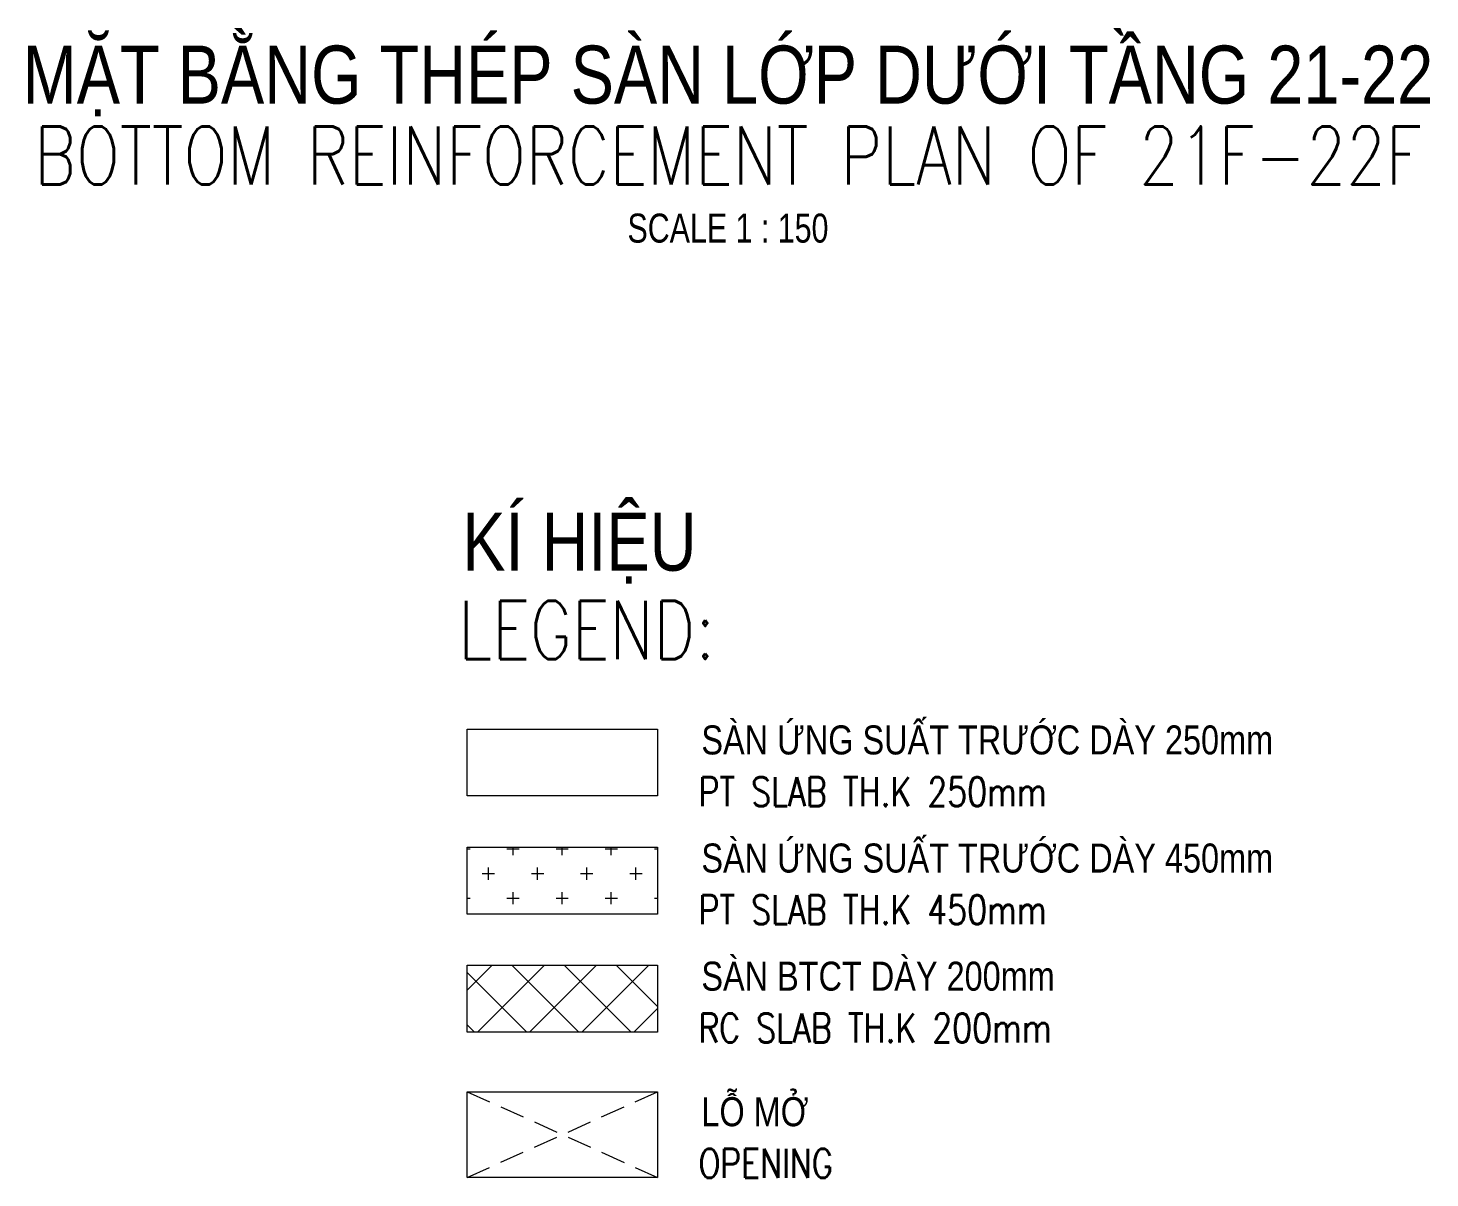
# Model space of a CAD drawing. Header units: millimetres. Extents: x 118516 to 587762, y -24154 to 50684.
# Drawn here: x 152526 to 170635, y -22764 to -7907 of the extents above; entities that cross this region are included whole.
import ezdxf
from ezdxf.enums import TextEntityAlignment as Align

# ---------------------------------------------------------------- set-up
doc = ezdxf.new("R2010")
doc.units = ezdxf.units.MM
doc.linetypes.add('DASHED2', pattern=[9.525, 6.35, -3.175])
for name, color, linetype, lineweight in [('NDC_S_ANNO', 7, 'Continuous', 20), ('NDC_S_ENG TEXT', 2, 'Continuous', 20), ('NDC_S_ENG TITLE', 3, 'Continuous', 20), ('NDC_S_HATCH MATERIAL', 8, 'Continuous', 13), ('NDC_S_OPENING', 9, 'DASHED2', 13), ('NDC_S_SLAB', 2, 'Continuous', 20), ('NDC_S_TEXT SYMBOL', 7, 'Continuous', 20), ('NDC_S_VN TEXT', 7, 'Continuous', 20), ('NDC_S_VN TITLE', 6, 'Continuous', 35)]:
    doc.layers.add(name, color=color, linetype=linetype, lineweight=lineweight)
doc.styles.add('$0$NDC_EN TXT', font='romans.shx', dxfattribs={"width": 0.8})
doc.styles.add('NDC_ANNO', font='', dxfattribs={"width": 0.8})
doc.styles.add('NDC_EN TXT', font='romans.shx', dxfattribs={"width": 0.8})
doc.styles.add('NDC_VIE TXT', font='arial.ttf', dxfattribs={"width": 0.8})
doc.styles.get('NDC_ANNO').set_extended_font_data('Dotum')

# ---------------------------------------------------------------- blocks, each defined once
blk = doc.blocks.new('Drawing name_symbol')
at = {"layer": 'NDC_S_ENG TITLE', "style": 'NDC_EN TXT', "width": 0.8}
blk.add_attdef('SECTDET1', text='', height=5, dxfattribs=at).set_placement((0, 1.01), align=Align.CENTER)
at = {"layer": 'NDC_S_TEXT SYMBOL', "lineweight": 25, "style": 'NDC_ANNO', "width": 0.8}
blk.add_attdef('SSCALE', text='', height=2.5, dxfattribs=at).set_placement((0, -4), align=Align.CENTER)
at = {"layer": 'NDC_S_VN TITLE', "style": 'NDC_VIE TXT', "width": 0.8}
blk.add_attdef('SECTDET2', text='', height=5, dxfattribs=at).set_placement((0, 7.97), align=Align.CENTER)

msp = doc.modelspace()

# ---------------------------------------------------------------- hatches: boundary and pattern name
at = {"layer": 'NDC_S_HATCH MATERIAL', "ltscale": 100}
h = msp.add_hatch(dxfattribs=at)
h.set_pattern_fill('CROSS', color=256, scale=50)
h.set_pattern_definition([(0, (-45759.22, -10259.27), (317.5, 317.5), [158.75, -476.25]), (90, (-45679.84, -10338.65), (-317.5, 317.5), [158.75, -476.25])])
h.paths.add_polyline_path([(158198.6, -18490.2), (158198.6, -19354.3), (160657, -19354.3), (160657, -18490.2)])
h = msp.add_hatch(dxfattribs=at)
h.set_pattern_fill('ANSI37', color=256, scale=150)
h.set_pattern_definition([(45, (-37681.4, -16184.8), (-336.7596, 336.7596), []), (135, (-37681.4, -16184.8), (-336.7596, -336.7596), [])])
h.paths.add_polyline_path([(158198.6, -20016.2), (158198.6, -20880.3), (160657, -20880.3), (160657, -20016.2)])

# ---------------------------------------------------------------- linework, layer by layer
at = {"layer": 'NDC_S_OPENING', "ltscale": 50}
for p, q in [((158198.6, -21649.7), (160657, -22757.9)), ((158198.6, -22757.9), (160657, -21649.7))]:
    msp.add_line(p, q, dxfattribs=at)
at = {"layer": 'NDC_S_SLAB'}
for points in [[(158198.6, -16964.2), (160657, -16964.2), (160657, -17828.3), (158198.6, -17828.3)], [(158198.6, -18490.2), (160657, -18490.2), (160657, -19354.3), (158198.6, -19354.3)], [(158198.6, -20016.2), (160657, -20016.2), (160657, -20880.3), (158198.6, -20880.3)], [(158198.6, -21649.7), (160657, -21649.7), (160657, -22757.9), (158198.6, -22757.9)]]:
    msp.add_lwpolyline(points, close=True, dxfattribs=at)

# ---------------------------------------------------------------- block references
at = {"layer": 'NDC_S_ANNO', "xscale": 150, "yscale": 150, "zscale": 150}
msp.add_blockref('Drawing name_symbol', (161567.1, -10079.2), dxfattribs=at).add_auto_attribs({'SECTDET1': 'BOTTOM REINFORCEMENT PLAN OF 21F-22F', 'SECTDET2': 'MẶT BẰNG THÉP SÀN LỚP DƯỚI TẦNG 21-22', 'SSCALE': 'SCALE 1 : 150'})

# ---------------------------------------------------------------- texts
at = {"layer": 'NDC_S_ENG TEXT', "style": '$0$NDC_EN TXT', "width": 0.8}
for s, height, p in [('LEGEND:', 750, (158084.2, -16059.5)), ('PT SLAB TH.K 250mm', 375, (161185.7, -17961)), ('PT SLAB TH.K 450mm', 375, (161185.7, -19487)), ('RC SLAB TH.K 200mm', 375, (161185.7, -21013)), ('OPENING', 375, (161185.7, -22764.4))]:
    msp.add_text(s, height=height, dxfattribs=at).set_placement(p)
at = {"layer": 'NDC_S_VN TEXT', "style": 'NDC_VIE TXT', "width": 0.8}
msp.add_text('KÍ HIỆU', height=750, dxfattribs=at).set_placement((158134.4, -14168.4), align=Align.TOP_LEFT)
for s, p in [('SÀN ỨNG SUẤT TRƯỚC DÀY 250mm', (161224, -17292.2)), ('SÀN ỨNG SUẤT TRƯỚC DÀY 450mm', (161224, -18818.2)), ('SÀN BTCT DÀY 200mm', (161224, -20344.2)), ('LỖ MỞ', (161224, -22095.6))]:
    msp.add_text(s, height=375, dxfattribs=at).set_placement(p)

doc.saveas('drawing.dxf')
